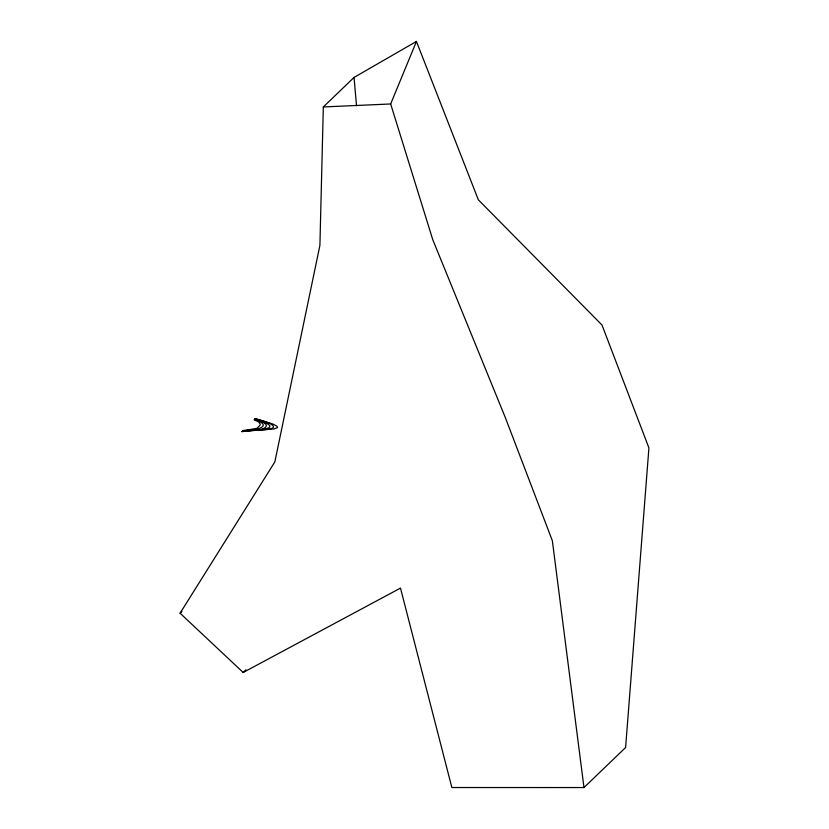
<?xml version="1.0" encoding="UTF-8"?>
<svg xmlns="http://www.w3.org/2000/svg" width="829" height="829" viewBox="0 0 829 829"><rect width="100%" height="100%" fill="white"/><g stroke="black" fill="none" stroke-linecap="round" stroke-linejoin="round"><path stroke-width="1.24" d="M323.331 106.951L319.911 245.332L274.834 461.929L180.08 613.211L243.187 672.474L400.48 588.093L451.857 787.529L583.979 787.55L625.605 747.54L648.92 447.919L601.999 325.03L478.343 199.81L416.438 41.45L354.035 77.439L323.331 106.951L390.666 103.967L416.438 41.45M180.08 613.211L181.914 611.439M243.187 672.474L245.944 669.822M242.918 430.562L245.291 430.189A109.117 39.284 -8.5 0 1 250.741 429.412L257.052 428.303L259.954 425.287A15.906 5.73 -8.5 0 0 260.119 423.888L258.596 421.868L254.161 419.754M242.679 430.79C251.104 431.463 276.554 426.748 254.399 419.526M242.213 431.235L253.829 429.992M241.985 431.463C255.84 429.94 289.103 429.453 254.866 419.08M256.202 430.002C282.927 430.064 275.518 423.526 255.094 418.852M255.332 418.635L272.969 424.054L276.948 426.23L277.601 427.546L274.15 428.914L253.28 430.489A131.863 47.471 -8.5 0 0 241.747 431.681M254.627 419.308C274.834 424.313 265.612 430.976 250.731 430.075A139.179 50.103 -8.5 0 0 242.451 431.007M390.666 103.967L432.769 239.695L505.431 417.837L552.352 540.715L583.979 787.55M354.035 77.439L356.522 105.697"/></g></svg>
